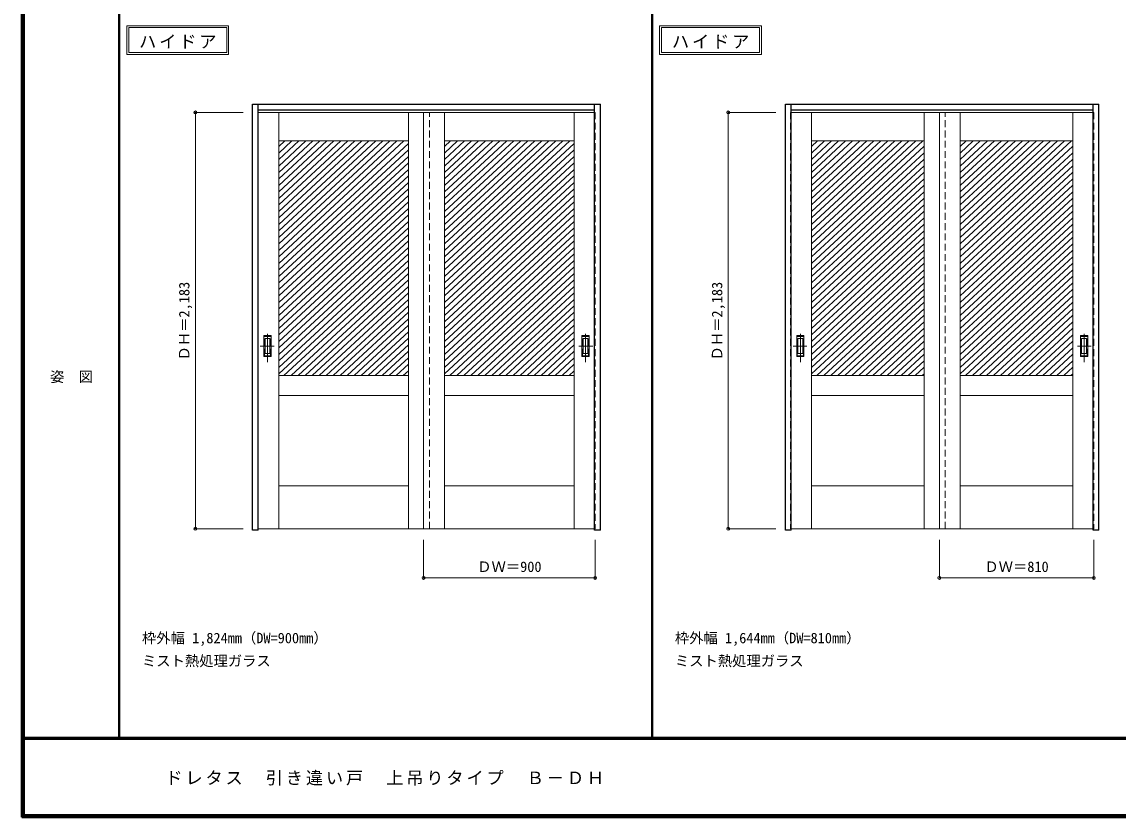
# Model space of a CAD drawing. Units: millimetres, scale not verified. Extents: x -6000 to 5700, y -4307 to 4175.
# Drawn here: x -6000 to -250, y -4205 to -36 of the extents above; entities that cross this region are included whole.
import ezdxf
from ezdxf.enums import TextEntityAlignment as Align

# ---------------------------------------------------------------- set-up
doc = ezdxf.new("R2010")
doc.units = ezdxf.units.MM
doc.header["$LTSCALE"] = 30
doc.header["$PDMODE"] = 32
doc.header["$PDSIZE"] = 15
doc.linetypes.add('CHAIN1', pattern=[8, 5, -1, 1, -1])
doc.linetypes.add('DASHED1', pattern=[1.8, 1.2, -0.6])
for name, color, linetype, lineweight in [('0-2_扉', 7, 'Continuous', 18), ('0-4_枠', 3, 'Continuous', 25), ('0-6_引手', 7, 'Continuous', 18), ('0-A_文字', 7, 'Continuous', 18), ('0-B_寸法', 7, 'Continuous', 9), ('0-C_ハッチ', 4, 'Continuous', 9), ('F-1_枠', 6, 'Continuous', 40), ('F-A_文字', 7, 'Continuous', 18)]:
    doc.layers.add(name, color=color, linetype=linetype, lineweight=lineweight)
doc.styles.add('ＭＳ ゴシック', font='')
doc.styles.get('ＭＳ ゴシック').set_extended_font_data('MS Gothic')

msp = doc.modelspace()

# ---------------------------------------------------------------- linework, layer by layer
at = {"layer": '0-2_扉', "color": 4, "linetype": 'DASHED1', "lineweight": 9}
for p, q in [((-4763, -509.75), (-4763, -2692.75)), ((-4760, -509.75), (-4763, -509.75)), ((-3863, -2692.75), (-3863, -509.75)), ((-2996, -509.75), (-2993, -509.75)), ((-2993, -509.75), (-2993, -2692.75)), ((-1968, -509.75), (-1968, -2692.75)), ((-1965, -509.75), (-1968, -509.75)), ((-1158, -2692.75), (-1158, -509.75)), ((-381, -509.75), (-378, -509.75)), ((-378, -509.75), (-378, -2692.75)), ((-4763, -2692.75), (-4760, -2692.75)), ((-2993, -2692.75), (-2996, -2692.75)), ((-1968, -2692.75), (-1965, -2692.75)), ((-378, -2692.75), (-381, -2692.75))]:
    msp.add_line(p, q, dxfattribs=at)
at = {"layer": '0-2_扉'}
for p, q in [((-3863, -509.75), (-4760, -509.75)), ((-4653, -509.75), (-4653, -2692.75)), ((-3973, -509.75), (-3973, -2692.75)), ((-3893, -509.75), (-3893, -2692.75)), ((-3893, -509.75), (-2996, -509.75)), ((-3783, -509.75), (-3783, -2692.75)), ((-3103, -509.75), (-3103, -2692.75)), ((-1158, -509.75), (-1965, -509.75)), ((-1858, -509.75), (-1858, -2692.75)), ((-1268, -509.75), (-1268, -2692.75)), ((-1188, -509.75), (-1188, -2692.75)), ((-1188, -509.75), (-381, -509.75)), ((-1078, -509.75), (-1078, -2692.75)), ((-488, -509.75), (-488, -2692.75)), ((-3973, -659.75), (-4653, -659.75)), ((-3783, -659.75), (-3103, -659.75)), ((-1268, -659.75), (-1858, -659.75)), ((-1078, -659.75), (-488, -659.75)), ((-4653, -1889.75), (-4071.5, -1889.75)), ((-4344, -1889.75), (-4344, -1888.64)), ((-3973, -1889.75), (-4225.5, -1889.75)), ((-3783, -1889.75), (-3530.5, -1889.75)), ((-3103, -1889.75), (-3684.5, -1889.75)), ((-3412, -1889.75), (-3412, -1888.64)), ((-1858, -1889.75), (-1321.5, -1889.75)), ((-1639, -1889.75), (-1639, -1888.64)), ((-1268, -1889.75), (-1475.5, -1889.75)), ((-1078, -1889.75), (-870.5, -1889.75)), ((-488, -1889.75), (-1024.5, -1889.75)), ((-707, -1889.75), (-707, -1888.64)), ((-3973, -1994.75), (-4653, -1994.75)), ((-3783, -1994.75), (-3103, -1994.75)), ((-1268, -1994.75), (-1858, -1994.75)), ((-1078, -1994.75), (-488, -1994.75)), ((-3973, -2467.75), (-4653, -2467.75)), ((-3783, -2467.75), (-3103, -2467.75)), ((-1268, -2467.75), (-1858, -2467.75)), ((-1078, -2467.75), (-488, -2467.75)), ((-3863, -2692.75), (-4760, -2692.75)), ((-3893, -2692.75), (-2996, -2692.75)), ((-1158, -2692.75), (-1965, -2692.75)), ((-1188, -2692.75), (-381, -2692.75))]:
    msp.add_line(p, q, dxfattribs=at)
at = {"layer": '0-4_枠'}
for p, q in [((-4790, -2701.25), (-4790, -466.25)), ((-4790, -466.25), (-2966, -466.25)), ((-4760, -2701.25), (-4760, -466.25)), ((-4760, -496.25), (-2996, -496.25)), ((-2996, -2692.21), (-2996, -466.25)), ((-2966, -2701.25), (-2966, -466.25)), ((-1995, -2701.25), (-1995, -466.25)), ((-1995, -466.25), (-351, -466.25)), ((-1965, -2701.25), (-1965, -466.25)), ((-1965, -496.25), (-381, -496.25)), ((-381, -2692.21), (-381, -466.25)), ((-351, -2701.25), (-351, -466.25)), ((-4760, -2701.25), (-4790, -2701.25)), ((-1965, -2701.25), (-1995, -2701.25))]:
    msp.add_line(p, q, dxfattribs=at)
for points in [[(-2966, -2701.25), (-2996, -2701.25), (-2996, -2692.55)], [(-351, -2701.25), (-381, -2701.25), (-381, -2692.55)]]:
    msp.add_lwpolyline(points, dxfattribs=at)
at = {"layer": '0-6_引手', "linetype": 'CHAIN1'}
for p, q in [((-4712, -1820.48), (-4712, -1649.63)), ((-3044, -1820.48), (-3044, -1649.63)), ((-1917, -1820.48), (-1917, -1649.63)), ((-429, -1820.48), (-429, -1649.63)), ((-4750.07, -1735.25), (-4677.56, -1735.25)), ((-3005.93, -1735.25), (-3078.44, -1735.25)), ((-1955.07, -1735.25), (-1882.56, -1735.25)), ((-390.93, -1735.25), (-463.44, -1735.25))]:
    msp.add_line(p, q, dxfattribs=at)
at = {"layer": '0-6_引手'}
for p, q in [((-4731, -1680.25), (-4693, -1680.25)), ((-4731, -1790.25), (-4731, -1680.25)), ((-4724.5, -1696.25), (-4699.5, -1696.25)), ((-4724.5, -1774.25), (-4724.5, -1696.25)), ((-4699.5, -1774.25), (-4699.5, -1696.25)), ((-4693, -1790.25), (-4693, -1680.25)), ((-3025, -1680.25), (-3063, -1680.25)), ((-3063, -1790.25), (-3063, -1680.25)), ((-3031.5, -1696.25), (-3056.5, -1696.25)), ((-3056.5, -1774.25), (-3056.5, -1696.25)), ((-3031.5, -1774.25), (-3031.5, -1696.25)), ((-3025, -1790.25), (-3025, -1680.25)), ((-1936, -1680.25), (-1898, -1680.25)), ((-1936, -1790.25), (-1936, -1680.25)), ((-1929.5, -1696.25), (-1904.5, -1696.25)), ((-1929.5, -1774.25), (-1929.5, -1696.25)), ((-1904.5, -1774.25), (-1904.5, -1696.25)), ((-1898, -1790.25), (-1898, -1680.25)), ((-410, -1680.25), (-448, -1680.25)), ((-448, -1790.25), (-448, -1680.25)), ((-416.5, -1696.25), (-441.5, -1696.25)), ((-441.5, -1774.25), (-441.5, -1696.25)), ((-416.5, -1774.25), (-416.5, -1696.25)), ((-410, -1790.25), (-410, -1680.25)), ((-4724.5, -1774.25), (-4699.5, -1774.25)), ((-3031.5, -1774.25), (-3056.5, -1774.25)), ((-1929.5, -1774.25), (-1904.5, -1774.25)), ((-416.5, -1774.25), (-441.5, -1774.25)), ((-4731, -1790.25), (-4693, -1790.25)), ((-3025, -1790.25), (-3063, -1790.25)), ((-1936, -1790.25), (-1898, -1790.25)), ((-410, -1790.25), (-448, -1790.25))]:
    msp.add_line(p, q, dxfattribs=at)
at = {"layer": '0-6_引手', "linetype": 'DASHED1'}
for p, q in [((-4696, -1786.25), (-4696, -1684.25)), ((-3060, -1786.25), (-3060, -1684.25)), ((-1901, -1786.25), (-1901, -1684.25)), ((-445, -1786.25), (-445, -1684.25)), ((-4728, -1786.25), (-4696, -1786.25)), ((-3028, -1786.25), (-3060, -1786.25)), ((-1933, -1786.25), (-1901, -1786.25)), ((-413, -1786.25), (-445, -1786.25))]:
    msp.add_line(p, q, dxfattribs=at)
for points in [[(-4728, -1786.25), (-4728, -1684.25), (-4696, -1684.25)], [(-3028, -1786.25), (-3028, -1684.25), (-3060, -1684.25)], [(-1933, -1786.25), (-1933, -1684.25), (-1901, -1684.25)], [(-413, -1786.25), (-413, -1684.25), (-445, -1684.25)]]:
    msp.add_lwpolyline(points, dxfattribs=at)
at = {"layer": '0-A_文字'}
for p, q in [((-5450, -55.5), (-5450, -205.5)), ((-2655, -55.5), (-2655, -205.5)), ((-5440, -65.5), (-4925.67, -65.5)), ((-4925.67, -65.5), (-4925.67, -195.5)), ((-2645, -65.5), (-2130.67, -65.5)), ((-2130.67, -65.5), (-2130.67, -195.5)), ((-5450, -205.5), (-4915.67, -205.5)), ((-2655, -205.5), (-2120.67, -205.5))]:
    msp.add_line(p, q, dxfattribs=at)
for points in [[(-5450, -55.5), (-4915.67, -55.5), (-4915.67, -205.5)], [(-2655, -55.5), (-2120.67, -55.5), (-2120.67, -205.5)], [(-5440, -65.5), (-5440, -195.5), (-4925.67, -195.5)], [(-2645, -65.5), (-2645, -195.5), (-2130.67, -195.5)]]:
    msp.add_lwpolyline(points, dxfattribs=at)
at = {"layer": '0-B_寸法', "color": 4}
for p, q in [((-5090, -509.75), (-4840, -509.75)), ((-5090, -509.75), (-5090, -2692.75)), ((-2295, -509.75), (-2045, -509.75)), ((-2295, -509.75), (-2295, -2692.75)), ((-5090, -2692.75), (-4840, -2692.75)), ((-2295, -2692.75), (-2045, -2692.75)), ((-3893, -2951.25), (-3893, -2751.25)), ((-1188, -2951.25), (-1188, -2751.25)), ((-378, -2951.25), (-378, -2751.25)), ((-1188, -2951.25), (-378, -2951.25))]:
    msp.add_line(p, q, dxfattribs=at)
msp.add_lwpolyline([(-3893, -2951.25), (-2993, -2951.25), (-2993, -2751.25)], dxfattribs=at)
at = {"layer": '0-B_寸法'}
for p in [(-5090, -509.75), (-2295, -509.75), (-5090, -2692.75), (-2295, -2692.75), (-3893, -2951.25), (-2993, -2951.25), (-1188, -2951.25), (-378, -2951.25)]:
    msp.add_point(p, dxfattribs=at)
at = {"layer": '0-C_ハッチ'}
for p, q in [((-4584.86, -659.75), (-4653, -722.85)), ((-4548.06, -659.75), (-4653, -756.92)), ((-4511.26, -659.75), (-4653, -790.99)), ((-4474.47, -659.75), (-4653, -825.06)), ((-4621.65, -659.75), (-4653, -688.78)), ((-4437.67, -659.75), (-4653, -859.13)), ((-4400.87, -659.75), (-4653, -893.2)), ((-4364.08, -659.75), (-4653, -927.27)), ((-4327.28, -659.75), (-4653, -961.34)), ((-4290.48, -659.75), (-4653, -995.42)), ((-4253.68, -659.75), (-4653, -1029.49)), ((-4216.89, -659.75), (-4653, -1063.56)), ((-4180.09, -659.75), (-4653, -1097.63)), ((-4143.29, -659.75), (-4653, -1131.7)), ((-4106.5, -659.75), (-4653, -1165.77)), ((-4069.7, -659.75), (-4653, -1199.84)), ((-3996.11, -659.75), (-4653, -1267.98)), ((-4032.9, -659.75), (-4653, -1233.91)), ((-3973, -672.42), (-4653, -1302.05)), ((-3714.86, -659.75), (-3783, -722.85)), ((-3678.06, -659.75), (-3783, -756.92)), ((-3641.26, -659.75), (-3783, -790.99)), ((-3604.47, -659.75), (-3783, -825.06)), ((-3751.65, -659.75), (-3783, -688.78)), ((-3567.67, -659.75), (-3783, -859.13)), ((-3530.87, -659.75), (-3783, -893.2)), ((-3494.08, -659.75), (-3783, -927.27)), ((-3457.28, -659.75), (-3783, -961.34)), ((-3420.48, -659.75), (-3783, -995.42)), ((-3383.68, -659.75), (-3783, -1029.49)), ((-3346.89, -659.75), (-3783, -1063.56)), ((-3310.09, -659.75), (-3783, -1097.63)), ((-3273.29, -659.75), (-3783, -1131.7)), ((-3236.5, -659.75), (-3783, -1165.77)), ((-3199.7, -659.75), (-3783, -1199.84)), ((-3126.11, -659.75), (-3783, -1267.98)), ((-3162.9, -659.75), (-3783, -1233.91)), ((-3103, -672.42), (-3783, -1302.05)), ((-1789.86, -659.75), (-1858, -722.85)), ((-1753.06, -659.75), (-1858, -756.92)), ((-1716.26, -659.75), (-1858, -790.99)), ((-1679.47, -659.75), (-1858, -825.06)), ((-1826.65, -659.75), (-1858, -688.78)), ((-1642.67, -659.75), (-1858, -859.13)), ((-1605.87, -659.75), (-1858, -893.2)), ((-1569.08, -659.75), (-1858, -927.27)), ((-1532.28, -659.75), (-1858, -961.34)), ((-1495.48, -659.75), (-1858, -995.42)), ((-1458.69, -659.75), (-1858, -1029.49)), ((-1421.89, -659.75), (-1858, -1063.56)), ((-1385.09, -659.75), (-1858, -1097.63)), ((-1348.29, -659.75), (-1858, -1131.7)), ((-1311.5, -659.75), (-1858, -1165.77)), ((-1274.7, -659.75), (-1858, -1199.84)), ((-1268, -687.62), (-1858, -1233.91)), ((-1009.86, -659.75), (-1078, -722.85)), ((-973.06, -659.75), (-1078, -756.92)), ((-936.26, -659.75), (-1078, -790.99)), ((-899.47, -659.75), (-1078, -825.06)), ((-1046.65, -659.75), (-1078, -688.78)), ((-862.67, -659.75), (-1078, -859.13)), ((-825.87, -659.75), (-1078, -893.2)), ((-789.08, -659.75), (-1078, -927.27)), ((-752.28, -659.75), (-1078, -961.34)), ((-715.48, -659.75), (-1078, -995.42)), ((-678.69, -659.75), (-1078, -1029.49)), ((-641.89, -659.75), (-1078, -1063.56)), ((-605.09, -659.75), (-1078, -1097.63)), ((-568.29, -659.75), (-1078, -1131.7)), ((-531.5, -659.75), (-1078, -1165.77)), ((-494.7, -659.75), (-1078, -1199.84)), ((-488, -687.62), (-1078, -1233.91)), ((-3973, -706.5), (-4653, -1336.13)), ((-3973, -740.57), (-4653, -1370.2)), ((-3103, -706.5), (-3783, -1336.13)), ((-3103, -740.57), (-3783, -1370.2)), ((-1268, -721.69), (-1858, -1267.98)), ((-488, -721.69), (-1078, -1267.98)), ((-3973, -774.64), (-4653, -1404.27)), ((-3103, -774.64), (-3783, -1404.27)), ((-1268, -755.76), (-1858, -1302.05)), ((-1268, -789.83), (-1858, -1336.13)), ((-488, -755.76), (-1078, -1302.05)), ((-488, -789.83), (-1078, -1336.13)), ((-3973, -808.71), (-4653, -1438.34)), ((-3973, -842.78), (-4653, -1472.41)), ((-3103, -808.71), (-3783, -1438.34)), ((-3103, -842.78), (-3783, -1472.41)), ((-1268, -823.9), (-1858, -1370.2)), ((-1268, -857.97), (-1858, -1404.27)), ((-488, -823.9), (-1078, -1370.2)), ((-488, -857.97), (-1078, -1404.27)), ((-3973, -876.85), (-4653, -1506.48)), ((-3973, -910.92), (-4653, -1540.55)), ((-3103, -876.85), (-3783, -1506.48)), ((-3103, -910.92), (-3783, -1540.55)), ((-1268, -892.04), (-1858, -1438.34)), ((-488, -892.04), (-1078, -1438.34)), ((-3973, -944.99), (-4653, -1574.62)), ((-3103, -944.99), (-3783, -1574.62)), ((-1268, -926.11), (-1858, -1472.41)), ((-1268, -960.18), (-1858, -1506.48)), ((-488, -926.11), (-1078, -1472.41)), ((-488, -960.18), (-1078, -1506.48)), ((-3973, -979.06), (-4653, -1608.69)), ((-3973, -1013.14), (-4653, -1642.77)), ((-3103, -979.06), (-3783, -1608.69)), ((-3103, -1013.14), (-3783, -1642.77)), ((-1268, -994.26), (-1858, -1540.55)), ((-1268, -1028.33), (-1858, -1574.62)), ((-488, -994.26), (-1078, -1540.55)), ((-488, -1028.33), (-1078, -1574.62)), ((-3973, -1047.21), (-4653, -1676.84)), ((-3973, -1081.28), (-4653, -1710.91)), ((-3103, -1047.21), (-3783, -1676.84)), ((-3103, -1081.28), (-3783, -1710.91)), ((-1268, -1062.4), (-1858, -1608.69)), ((-488, -1062.4), (-1078, -1608.69)), ((-3973, -1115.35), (-4653, -1744.98)), ((-3973, -1149.42), (-4653, -1779.05)), ((-3103, -1115.35), (-3783, -1744.98)), ((-3103, -1149.42), (-3783, -1779.05)), ((-1268, -1096.47), (-1858, -1642.77)), ((-1268, -1130.54), (-1858, -1676.84)), ((-488, -1096.47), (-1078, -1642.77)), ((-488, -1130.54), (-1078, -1676.84)), ((-3973, -1183.49), (-4653, -1813.12)), ((-3103, -1183.49), (-3783, -1813.12)), ((-1268, -1164.61), (-1858, -1710.91)), ((-1268, -1198.68), (-1858, -1744.98)), ((-488, -1164.61), (-1078, -1710.91)), ((-488, -1198.68), (-1078, -1744.98)), ((-3973, -1217.56), (-4653, -1847.19)), ((-3973, -1251.63), (-4653, -1881.26)), ((-3103, -1217.56), (-3783, -1847.19)), ((-3103, -1251.63), (-3783, -1881.26)), ((-1268, -1232.75), (-1858, -1779.05)), ((-488, -1232.75), (-1078, -1779.05)), ((-3973, -1285.7), (-4625.37, -1889.75)), ((-3973, -1319.78), (-4588.57, -1889.75)), ((-3103, -1285.7), (-3755.37, -1889.75)), ((-3103, -1319.78), (-3718.57, -1889.75)), ((-1268, -1266.82), (-1858, -1813.12)), ((-1268, -1300.9), (-1858, -1847.19)), ((-488, -1266.82), (-1078, -1813.12)), ((-488, -1300.9), (-1078, -1847.19)), ((-3973, -1353.85), (-4551.78, -1889.75)), ((-3103, -1353.85), (-3681.78, -1889.75)), ((-1268, -1334.97), (-1858, -1881.26)), ((-1268, -1369.04), (-1830.37, -1889.75)), ((-488, -1334.97), (-1078, -1881.26)), ((-488, -1369.04), (-1050.37, -1889.75)), ((-3973, -1387.92), (-4514.98, -1889.75)), ((-3973, -1421.99), (-4478.18, -1889.75)), ((-3103, -1387.92), (-3644.98, -1889.75)), ((-3103, -1421.99), (-3608.18, -1889.75)), ((-1268, -1403.11), (-1793.57, -1889.75)), ((-1268, -1437.18), (-1756.78, -1889.75)), ((-488, -1403.11), (-1013.57, -1889.75)), ((-488, -1437.18), (-976.78, -1889.75)), ((-3973, -1456.06), (-4441.39, -1889.75)), ((-3973, -1490.13), (-4404.59, -1889.75)), ((-3103, -1456.06), (-3571.39, -1889.75)), ((-3103, -1490.13), (-3534.59, -1889.75)), ((-1268, -1471.25), (-1719.98, -1889.75)), ((-488, -1471.25), (-939.98, -1889.75)), ((-3973, -1524.2), (-4367.79, -1889.75)), ((-3103, -1524.2), (-3497.79, -1889.75)), ((-1268, -1505.32), (-1683.18, -1889.75)), ((-1268, -1539.39), (-1646.39, -1889.75)), ((-488, -1505.32), (-903.18, -1889.75)), ((-488, -1539.39), (-866.39, -1889.75)), ((-3973, -1558.27), (-4331, -1889.75)), ((-3973, -1592.34), (-4294.2, -1889.75)), ((-3103, -1558.27), (-3461, -1889.75)), ((-3103, -1592.34), (-3424.2, -1889.75)), ((-1268, -1573.46), (-1609.59, -1889.75)), ((-1268, -1607.53), (-1572.79, -1889.75)), ((-488, -1573.46), (-829.59, -1889.75)), ((-488, -1607.53), (-792.79, -1889.75)), ((-3973, -1626.41), (-4257.4, -1889.75)), ((-3973, -1660.49), (-4220.61, -1889.75)), ((-3103, -1626.41), (-3387.4, -1889.75)), ((-3103, -1660.49), (-3350.61, -1889.75)), ((-1268, -1641.61), (-1536, -1889.75)), ((-488, -1641.61), (-756, -1889.75)), ((-3973, -1694.56), (-4183.81, -1889.75)), ((-3103, -1694.56), (-3313.81, -1889.75)), ((-1268, -1675.68), (-1499.2, -1889.75)), ((-1268, -1709.75), (-1462.4, -1889.75)), ((-488, -1675.68), (-719.2, -1889.75)), ((-488, -1709.75), (-682.4, -1889.75)), ((-3973, -1728.63), (-4147.01, -1889.75)), ((-3973, -1762.7), (-4110.22, -1889.75)), ((-3103, -1728.63), (-3277.01, -1889.75)), ((-3103, -1762.7), (-3240.22, -1889.75)), ((-1268, -1743.82), (-1425.61, -1889.75)), ((-1268, -1777.89), (-1388.81, -1889.75)), ((-488, -1743.82), (-645.61, -1889.75)), ((-488, -1777.89), (-608.81, -1889.75)), ((-3973, -1796.77), (-4073.42, -1889.75)), ((-3973, -1830.84), (-4036.62, -1889.75)), ((-3103, -1796.77), (-3203.42, -1889.75)), ((-3103, -1830.84), (-3166.62, -1889.75)), ((-1268, -1811.96), (-1352.01, -1889.75)), ((-488, -1811.96), (-572.01, -1889.75)), ((-3973, -1864.91), (-3999.83, -1889.75)), ((-3103, -1864.91), (-3129.83, -1889.75)), ((-1268, -1846.03), (-1315.22, -1889.75)), ((-1268, -1880.1), (-1278.42, -1889.75)), ((-488, -1846.03), (-535.22, -1889.75)), ((-488, -1880.1), (-498.42, -1889.75))]:
    msp.add_line(p, q, dxfattribs=at)
at = {"layer": 'F-1_枠'}
for p, q in [((-6000, 4175), (-6000, -4205)), ((-5995, 4175), (-5995, -4205)), ((-5990, 4175), (-5990, -4205)), ((-5490, 4175), (-5490, -3790)), ((-2695, -3790), (-2695, 4175)), ((5700, -3790), (-6000, -3790)), ((5700, -3795), (-6000, -3795)), ((5700, -4195), (-6000, -4195)), ((5700, -4200), (-6000, -4200)), ((5700, -4205), (-6000, -4205))]:
    msp.add_line(p, q, dxfattribs=at)

# ---------------------------------------------------------------- texts
at = {"layer": '0-A_文字', "style": 'ＭＳ ゴシック'}
for s, p in [('枠外幅 1,824mm（DW=900mm）', (-5370, -3310)), ('枠外幅 1,644mm（DW=810mm）', (-2575, -3310)), ('ミスト熱処理ガラス', (-5370, -3430)), ('ミスト熱処理ガラス', (-2575, -3430))]:
    msp.add_text(s, height=54.99, dxfattribs=at).set_placement(p, align=Align.BOTTOM_LEFT)
at = {"layer": '0-A_文字', "char_height": 65.98, "attachment_point": 7, "style": 'ＭＳ ゴシック'}
for insert in [(-5385.34, -175.5), (-2590.34, -175.5)]:
    msp.add_mtext('\\T1.17;ハイドア', dxfattribs=dict(at, insert=insert))
at = {"layer": '0-B_寸法', "style": 'ＭＳ ゴシック'}
for p in [(-5105, -1810.5), (-2310, -1810.5)]:
    msp.add_text('ＤＨ＝2,183', height=54.99, rotation=90, dxfattribs=at).set_placement(p, align=Align.BOTTOM_LEFT)
for s, p in [('ＤＷ＝900', (-3611.75, -2936.25)), ('ＤＷ＝810', (-951.75, -2936.25))]:
    msp.add_text(s, height=54.99, dxfattribs=at).set_placement(p, align=Align.BOTTOM_LEFT)
at = {"layer": 'F-A_文字', "style": 'ＭＳ ゴシック'}
msp.add_text('姿\u3000図', height=54.99, dxfattribs=at).set_placement((-5852.5, -1940.25), align=Align.BOTTOM_LEFT)
at = {"layer": 'F-A_文字', "insert": (-5247.55, -4040), "char_height": 65.98, "attachment_point": 7, "style": 'ＭＳ ゴシック'}
msp.add_mtext('\\T1.17;ドレタス\u3000引き違い戸\u3000上吊りタイプ\u3000Ｂ－ＤＨ', dxfattribs=at)

doc.saveas('drawing.dxf')
